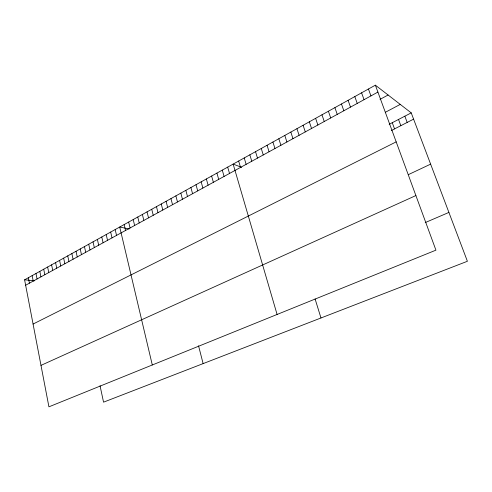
<?xml version="1.0" encoding="UTF-8"?>
<svg xmlns="http://www.w3.org/2000/svg" width="492" height="492" viewBox="0 0 492 492"><rect width="100%" height="100%" fill="white"/><g stroke="black" fill="none" stroke-linecap="round" stroke-linejoin="round"><path stroke-width="0.74" d="M375.371 85.171L435.93 250.157L48.923 406.829L24.6 279.813L375.371 85.171L411.226 112.877L467.4 261.277L103.548 402.167L100.036 385.722M25.639 285.243L377.911 92.084M380.021 99.378L388.096 95.005M385.279 112.324L400.254 104.396M389.16 124.31L411.226 112.877M391.429 130.503L413.6 119.138M33.069 324.056L396.183 141.868M408.372 174.635L430.629 164.137M40.984 365.372L415.888 195.558M425.205 222.593L448.907 212.421M24.6 279.813L34.502 280.815M129.132 228.971L119.716 227.033L152.299 364.978M241.621 167.342L233.147 164.094L277.094 314.462M404.842 116.186L407.185 122.428M398.52 119.458L400.832 125.681M392.259 122.705L394.541 128.904M368.44 89.015L370.943 95.903M361.583 92.822L364.055 99.679M354.806 96.586L357.241 103.418M348.096 100.306L350.495 107.115M341.466 103.984L343.828 110.768M334.898 107.631L337.235 114.39M328.404 111.235L330.704 117.969M321.977 114.802L324.246 121.506M315.618 118.326L317.863 125.011M309.327 121.819L311.541 128.48M303.103 125.275L305.28 131.905M296.94 128.695L299.093 135.3M290.846 132.077L292.961 138.664M284.807 135.423L286.897 141.985M278.835 138.738L280.895 145.275M272.919 142.022L274.954 148.535M315.077 298.915L320.981 317.973M267.064 145.269L269.075 151.764M261.27 148.486L263.251 154.955M255.532 151.671L257.488 158.11M249.85 154.82L251.781 161.241M244.229 157.944L246.135 164.34M238.657 161.032L240.539 167.409M227.685 167.12L229.518 173.448M222.279 170.121L224.088 176.431M216.923 173.098L218.706 179.377M211.615 176.038L213.38 182.298M206.363 178.953L208.104 185.195M201.16 181.843L202.876 188.055M196.007 184.703L197.704 190.896M190.902 187.532L192.575 193.707M185.847 190.343L187.495 196.493M180.835 193.122L182.464 199.248M175.872 195.877L177.483 201.984M170.952 198.602L172.544 204.69M166.081 201.308L167.649 207.372M198.547 345.796L203.122 363.606M161.253 203.983L162.803 210.035M156.468 206.64L158 212.667M151.727 209.272L153.24 215.275M147.034 211.88L148.523 217.864M142.379 214.463L143.849 220.422M137.766 217.021L139.218 222.962M133.191 219.555L134.63 225.484M128.658 222.07L130.079 227.974M124.169 224.567L125.571 230.447M115.171 229.561L116.536 235.404M110.663 232.058L112.016 237.882M106.198 234.536L107.533 240.336M101.776 236.99L103.092 242.771M97.385 239.426L98.689 245.188M93.043 241.836L94.323 247.581M88.732 244.229L89.999 249.954M84.458 246.597L85.713 252.304M80.227 248.946L81.463 254.635M76.026 251.277L77.25 256.941M71.869 253.589L73.074 259.235M67.742 255.877L68.935 261.504M63.652 258.146L64.827 263.755M59.6 260.397L60.756 265.988M55.578 262.623L56.721 268.195M51.592 264.837L52.724 270.391M47.638 267.033L48.757 272.568M43.714 269.21L44.821 274.727M39.827 271.363L40.922 276.861M35.977 273.503L37.054 278.982M32.152 275.625L33.216 281.086M28.358 277.728L29.415 283.177"/></g></svg>
